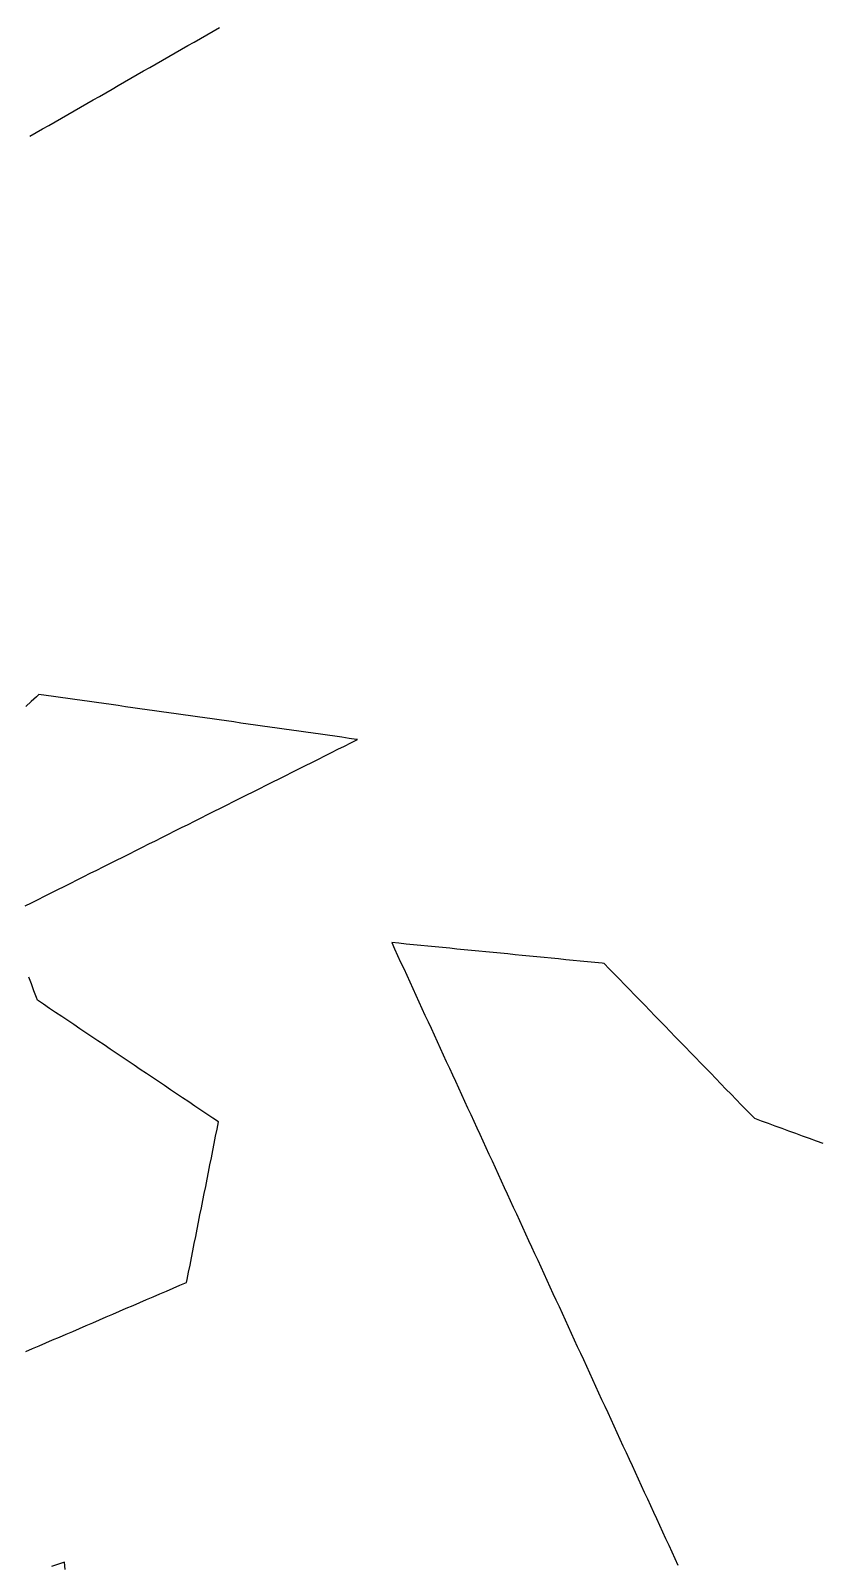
# Model space of a CAD drawing. Header units: millimetres. Extents: x 230 to 3347, y 514 to 5196.
# Drawn here: x 2020.6 to 2128.9, y 4094.8 to 4305.1 of the extents above; entities that cross this region are included whole.
import ezdxf

# ---------------------------------------------------------------- set-up
doc = ezdxf.new("R2010")
doc.units = ezdxf.units.MM
doc.layers.add('ALL_ISLANDS', color=7, linetype='Continuous')
doc.layers.add('OUTLINE_ISLAND_01', color=7, linetype='Continuous')

msp = doc.modelspace()

# ---------------------------------------------------------------- linework, layer by layer
at = {"layer": 'ALL_ISLANDS'}
for points in [[(2020.4535, 4290.6084), (2021.3213, 4291.1053), (2022.1891, 4291.6022), (2023.0569, 4292.0991), (2023.9247, 4292.596), (2024.7925, 4293.0929), (2025.6603, 4293.5898), (2026.5282, 4294.0867), (2027.396, 4294.5836), (2028.2638, 4295.0805), (2029.1316, 4295.5774), (2029.9994, 4296.0743), (2030.8672, 4296.5712), (2031.735, 4297.0681), (2032.6028, 4297.565), (2033.4706, 4298.0619), (2034.3384, 4298.5588), (2035.2062, 4299.0557), (2036.074, 4299.5526), (2036.9418, 4300.0495), (2037.8096, 4300.5464), (2038.6774, 4301.0433), (2039.5452, 4301.5402), (2040.413, 4302.0371), (2041.2808, 4302.5341), (2042.1487, 4303.031), (2043.0165, 4303.5279), (2043.8843, 4304.0248), (2044.7521, 4304.5217), (2045.6199, 4305.0186), (2046.4877, 4305.5155)], [(2019.8083, 4185.0808), (2020.7026, 4185.5282), (2021.5969, 4185.9756), (2022.4912, 4186.4231), (2023.3855, 4186.8705), (2024.2798, 4187.3179), (2025.1742, 4187.7654), (2026.0685, 4188.2128), (2026.9628, 4188.6603), (2027.8571, 4189.1077), (2028.7514, 4189.5551), (2029.6457, 4190.0026), (2030.5401, 4190.45), (2031.4344, 4190.8975), (2032.3287, 4191.3449), (2033.223, 4191.7923), (2034.1173, 4192.2398), (2035.0116, 4192.6872), (2035.9059, 4193.1346), (2036.8003, 4193.5821), (2037.6946, 4194.0295), (2038.5889, 4194.477), (2039.4832, 4194.9244), (2040.3775, 4195.3718), (2041.2718, 4195.8193), (2042.1661, 4196.2667), (2043.0605, 4196.7142), (2043.9548, 4197.1616), (2044.8491, 4197.609), (2045.7434, 4198.0565), (2046.6377, 4198.5039), (2047.532, 4198.9513), (2048.4263, 4199.3988), (2049.3207, 4199.8462), (2050.215, 4200.2937), (2051.1093, 4200.7411), (2052.0036, 4201.1885), (2052.8979, 4201.636), (2053.7922, 4202.0834), (2054.6865, 4202.5309), (2055.5809, 4202.9783), (2056.4752, 4203.4257), (2057.3695, 4203.8732), (2058.2638, 4204.3206), (2059.1581, 4204.768), (2060.0524, 4205.2155), (2060.9468, 4205.6629), (2061.8411, 4206.1104), (2062.7354, 4206.5578), (2063.6297, 4207.0052), (2064.524, 4207.4527), (2065.4183, 4207.9001), (2065.2709, 4207.921), (2064.2808, 4208.061), (2063.2906, 4208.2011), (2062.3005, 4208.3411), (2061.3103, 4208.4812), (2060.3202, 4208.6212), (2059.3301, 4208.7613), (2058.3399, 4208.9014), (2057.3498, 4209.0414), (2056.3596, 4209.1815), (2055.3695, 4209.3215), (2054.3793, 4209.4616), (2053.3892, 4209.6016), (2052.3991, 4209.7417), (2051.4089, 4209.8817), (2050.4188, 4210.0218), (2049.4286, 4210.1618), (2048.4385, 4210.3019), (2047.4483, 4210.442), (2046.4582, 4210.582), (2045.4681, 4210.7221), (2044.4779, 4210.8621), (2043.4878, 4211.0022), (2042.4976, 4211.1422), (2041.5075, 4211.2823), (2040.5173, 4211.4223), (2039.5272, 4211.5624), (2038.537, 4211.7025), (2037.5469, 4211.8425), (2036.5568, 4211.9826), (2035.5666, 4212.1226), (2034.5765, 4212.2627), (2033.5863, 4212.4027), (2032.5962, 4212.5428), (2031.606, 4212.6828), (2030.6159, 4212.8229), (2029.6258, 4212.963), (2028.6356, 4213.103), (2027.6455, 4213.2431), (2026.6553, 4213.3831), (2025.6652, 4213.5232), (2024.675, 4213.6632), (2023.6849, 4213.8033), (2022.6947, 4213.9433), (2021.7046, 4214.0834), (2021.3733, 4213.7728), (2020.6437, 4213.089), (2019.9141, 4212.4051)], [(2129.3139, 4152.5018), (2128.3743, 4152.8441), (2127.4347, 4153.1864), (2126.4951, 4153.5287), (2125.5555, 4153.8709), (2124.616, 4154.2132), (2123.6764, 4154.5555), (2122.7368, 4154.8978), (2121.7972, 4155.24), (2120.8576, 4155.5823), (2119.918, 4155.9246), (2119.4619, 4156.3943), (2118.7653, 4157.1118), (2118.0687, 4157.8292), (2117.3721, 4158.5467), (2116.6755, 4159.2642), (2115.9789, 4159.9816), (2115.2823, 4160.6991), (2114.5857, 4161.4165), (2113.8891, 4162.134), (2113.1925, 4162.8515), (2112.4959, 4163.5689), (2111.7993, 4164.2864), (2111.1027, 4165.0038), (2110.4061, 4165.7213), (2109.7095, 4166.4388), (2109.0129, 4167.1562), (2108.3163, 4167.8737), (2107.6197, 4168.5911), (2106.9231, 4169.3086), (2106.2265, 4170.0261), (2105.5299, 4170.7435), (2104.8333, 4171.461), (2104.1367, 4172.1784), (2103.4401, 4172.8959), (2102.7435, 4173.6134), (2102.0469, 4174.3308), (2101.3503, 4175.0483), (2100.6537, 4175.7657), (2099.9571, 4176.4832), (2099.2605, 4177.2007), (2098.9726, 4177.2289), (2097.9774, 4177.3263), (2096.9821, 4177.4238), (2095.9869, 4177.5213), (2094.9916, 4177.6188), (2093.9964, 4177.7162), (2093.0012, 4177.8137), (2092.0059, 4177.9112), (2091.0107, 4178.0086), (2090.0155, 4178.1061), (2089.0202, 4178.2036), (2088.025, 4178.3011), (2087.0297, 4178.3985), (2086.0345, 4178.496), (2085.0393, 4178.5935), (2084.044, 4178.691), (2083.0488, 4178.7884), (2082.0536, 4178.8859), (2081.0583, 4178.9834), (2080.0631, 4179.0809), (2079.0678, 4179.1783), (2078.0726, 4179.2758), (2077.0774, 4179.3733), (2076.0821, 4179.4708), (2075.0869, 4179.5682), (2074.0917, 4179.6657), (2073.0964, 4179.7632), (2072.1012, 4179.8607), (2071.1059, 4179.9581), (2070.1107, 4180.0556), (2070.5001, 4179.209), (2070.9181, 4178.3006), (2071.336, 4177.3921), (2071.7539, 4176.4836), (2072.1718, 4175.5751), (2072.5898, 4174.6666), (2073.0077, 4173.7581), (2073.4256, 4172.8497), (2073.8435, 4171.9412), (2074.2614, 4171.0327), (2074.6794, 4170.1242), (2075.0973, 4169.2157), (2075.5152, 4168.3072), (2075.9331, 4167.3988), (2076.3511, 4166.4903), (2076.769, 4165.5818), (2077.1869, 4164.6733), (2077.6048, 4163.7648), (2078.0227, 4162.8564), (2078.4407, 4161.9479), (2078.8586, 4161.0394), (2079.2765, 4160.1309), (2079.6944, 4159.2224), (2080.1124, 4158.3139), (2080.5303, 4157.4055), (2080.9482, 4156.497), (2081.3661, 4155.5885), (2081.784, 4154.68), (2082.202, 4153.7715), (2082.6199, 4152.863), (2083.0378, 4151.9546), (2083.4557, 4151.0461), (2083.8737, 4150.1376), (2084.2916, 4149.2291), (2084.7095, 4148.3206), (2085.1274, 4147.4121), (2085.5453, 4146.5037), (2085.9633, 4145.5952), (2086.3812, 4144.6867), (2086.7991, 4143.7782), (2087.217, 4142.8697), (2087.635, 4141.9612), (2088.0529, 4141.0528), (2088.4708, 4140.1443), (2088.8887, 4139.2358), (2089.3067, 4138.3273), (2089.7246, 4137.4188), (2090.1425, 4136.5104), (2090.5604, 4135.6019), (2090.9783, 4134.6934), (2091.3963, 4133.7849), (2091.8142, 4132.8764), (2092.2321, 4131.9679), (2092.65, 4131.0595), (2093.068, 4130.151), (2093.4859, 4129.2425), (2093.9038, 4128.334), (2094.3217, 4127.4255), (2094.7396, 4126.517), (2095.1576, 4125.6086), (2095.5755, 4124.7001), (2095.9934, 4123.7916), (2096.4113, 4122.8831), (2096.8293, 4121.9746), (2097.2472, 4121.0661), (2097.6651, 4120.1577), (2098.083, 4119.2492), (2098.5009, 4118.3407), (2098.9189, 4117.4322), (2099.3368, 4116.5237), (2099.7547, 4115.6153), (2100.1726, 4114.7068), (2100.5906, 4113.7983), (2101.0085, 4112.8898), (2101.4264, 4111.9813), (2101.8443, 4111.0728), (2102.2622, 4110.1644), (2102.6802, 4109.2559), (2103.0981, 4108.3474), (2103.516, 4107.4389), (2103.9339, 4106.5304), (2104.3519, 4105.6219), (2104.7698, 4104.7135), (2105.1877, 4103.805), (2105.6056, 4102.8965), (2106.0235, 4101.988), (2106.4415, 4101.0795), (2106.8594, 4100.171), (2107.2773, 4099.2626), (2107.6952, 4098.3541), (2108.1132, 4097.4456), (2108.5311, 4096.5371), (2108.949, 4095.6286), (2109.3669, 4094.7201)], [(2019.9173, 4123.9939), (2020.836, 4124.389), (2021.7547, 4124.784), (2022.6733, 4125.179), (2023.592, 4125.5741), (2024.5107, 4125.9691), (2025.4293, 4126.3641), (2026.348, 4126.7592), (2027.2667, 4127.1542), (2028.1853, 4127.5493), (2029.104, 4127.9443), (2030.0227, 4128.3393), (2030.9413, 4128.7344), (2031.86, 4129.1294), (2032.7787, 4129.5244), (2033.6973, 4129.9195), (2034.616, 4130.3145), (2035.5347, 4130.7095), (2036.4533, 4131.1046), (2037.372, 4131.4996), (2038.2907, 4131.8946), (2039.2093, 4132.2897), (2040.128, 4132.6847), (2041.0467, 4133.0798), (2041.9653, 4133.4748), (2042.0478, 4133.889), (2042.2431, 4134.8697), (2042.4384, 4135.8504), (2042.6337, 4136.8312), (2042.829, 4137.8119), (2043.0244, 4138.7927), (2043.2197, 4139.7734), (2043.415, 4140.7541), (2043.6103, 4141.7349), (2043.8056, 4142.7156), (2044.0009, 4143.6964), (2044.1962, 4144.6771), (2044.3915, 4145.6579), (2044.5868, 4146.6386), (2044.7822, 4147.6193), (2044.9775, 4148.6001), (2045.1728, 4149.5808), (2045.3681, 4150.5616), (2045.5634, 4151.5423), (2045.7587, 4152.523), (2045.954, 4153.5038), (2046.1493, 4154.4845), (2046.3446, 4155.4653), (2045.5768, 4155.9814), (2044.7469, 4156.5392), (2043.9169, 4157.0971), (2043.087, 4157.655), (2042.257, 4158.2128), (2041.4271, 4158.7707), (2040.5972, 4159.3285), (2039.7672, 4159.8864), (2038.9373, 4160.4442), (2038.1073, 4161.0021), (2037.2774, 4161.5599), (2036.4475, 4162.1178), (2035.6175, 4162.6757), (2034.7876, 4163.2335), (2033.9577, 4163.7914), (2033.1277, 4164.3492), (2032.2978, 4164.9071), (2031.4678, 4165.4649), (2030.6379, 4166.0228), (2029.808, 4166.5806), (2028.978, 4167.1385), (2028.1481, 4167.6963), (2027.3181, 4168.2542), (2026.4882, 4168.8121), (2025.6583, 4169.3699), (2024.8283, 4169.9278), (2023.9984, 4170.4856), (2023.1685, 4171.0435), (2022.3385, 4171.6013), (2021.5086, 4172.1592), (2021.3736, 4172.5171), (2021.0205, 4173.4527), (2020.6675, 4174.3883), (2020.3145, 4175.3239)], [(2025.2973, 4094.0986), (2025.2081, 4095.0947), (2024.3939, 4094.8304), (2023.4427, 4094.5218)]]:
    msp.add_lwpolyline(points, dxfattribs=at)
at = {"layer": 'OUTLINE_ISLAND_01'}
for points in [[(2020.4535, 4290.6084), (2021.3213, 4291.1053), (2022.1891, 4291.6022), (2023.0569, 4292.0991), (2023.9247, 4292.596), (2024.7925, 4293.0929), (2025.6603, 4293.5898), (2026.5282, 4294.0867), (2027.396, 4294.5836), (2028.2638, 4295.0805), (2029.1316, 4295.5774), (2029.9994, 4296.0743), (2030.8672, 4296.5712), (2031.735, 4297.0681), (2032.6028, 4297.565), (2033.4706, 4298.0619), (2034.3384, 4298.5588), (2035.2062, 4299.0557), (2036.074, 4299.5526), (2036.9418, 4300.0495), (2037.8096, 4300.5464), (2038.6774, 4301.0433), (2039.5452, 4301.5402), (2040.413, 4302.0371), (2041.2808, 4302.5341), (2042.1487, 4303.031), (2043.0165, 4303.5279), (2043.8843, 4304.0248), (2044.7521, 4304.5217), (2045.6199, 4305.0186), (2046.4877, 4305.5155)], [(2019.8083, 4185.0808), (2020.7026, 4185.5282), (2021.5969, 4185.9756), (2022.4912, 4186.4231), (2023.3855, 4186.8705), (2024.2798, 4187.3179), (2025.1742, 4187.7654), (2026.0685, 4188.2128), (2026.9628, 4188.6603), (2027.8571, 4189.1077), (2028.7514, 4189.5551), (2029.6457, 4190.0026), (2030.5401, 4190.45), (2031.4344, 4190.8975), (2032.3287, 4191.3449), (2033.223, 4191.7923), (2034.1173, 4192.2398), (2035.0116, 4192.6872), (2035.9059, 4193.1346), (2036.8003, 4193.5821), (2037.6946, 4194.0295), (2038.5889, 4194.477), (2039.4832, 4194.9244), (2040.3775, 4195.3718), (2041.2718, 4195.8193), (2042.1661, 4196.2667), (2043.0605, 4196.7142), (2043.9548, 4197.1616), (2044.8491, 4197.609), (2045.7434, 4198.0565), (2046.6377, 4198.5039), (2047.532, 4198.9513), (2048.4263, 4199.3988), (2049.3207, 4199.8462), (2050.215, 4200.2937), (2051.1093, 4200.7411), (2052.0036, 4201.1885), (2052.8979, 4201.636), (2053.7922, 4202.0834), (2054.6865, 4202.5309), (2055.5809, 4202.9783), (2056.4752, 4203.4257), (2057.3695, 4203.8732), (2058.2638, 4204.3206), (2059.1581, 4204.768), (2060.0524, 4205.2155), (2060.9468, 4205.6629), (2061.8411, 4206.1104), (2062.7354, 4206.5578), (2063.6297, 4207.0052), (2064.524, 4207.4527), (2065.4183, 4207.9001), (2065.2709, 4207.921), (2064.2808, 4208.061), (2063.2906, 4208.2011), (2062.3005, 4208.3411), (2061.3103, 4208.4812), (2060.3202, 4208.6212), (2059.3301, 4208.7613), (2058.3399, 4208.9014), (2057.3498, 4209.0414), (2056.3596, 4209.1815), (2055.3695, 4209.3215), (2054.3793, 4209.4616), (2053.3892, 4209.6016), (2052.3991, 4209.7417), (2051.4089, 4209.8817), (2050.4188, 4210.0218), (2049.4286, 4210.1618), (2048.4385, 4210.3019), (2047.4483, 4210.442), (2046.4582, 4210.582), (2045.4681, 4210.7221), (2044.4779, 4210.8621), (2043.4878, 4211.0022), (2042.4976, 4211.1422), (2041.5075, 4211.2823), (2040.5173, 4211.4223), (2039.5272, 4211.5624), (2038.537, 4211.7025), (2037.5469, 4211.8425), (2036.5568, 4211.9826), (2035.5666, 4212.1226), (2034.5765, 4212.2627), (2033.5863, 4212.4027), (2032.5962, 4212.5428), (2031.606, 4212.6828), (2030.6159, 4212.8229), (2029.6258, 4212.963), (2028.6356, 4213.103), (2027.6455, 4213.2431), (2026.6553, 4213.3831), (2025.6652, 4213.5232), (2024.675, 4213.6632), (2023.6849, 4213.8033), (2022.6947, 4213.9433), (2021.7046, 4214.0834), (2021.3733, 4213.7728), (2020.6437, 4213.089), (2019.9141, 4212.4051)], [(2129.3139, 4152.5018), (2128.3743, 4152.8441), (2127.4347, 4153.1864), (2126.4951, 4153.5287), (2125.5555, 4153.8709), (2124.616, 4154.2132), (2123.6764, 4154.5555), (2122.7368, 4154.8978), (2121.7972, 4155.24), (2120.8576, 4155.5823), (2119.918, 4155.9246), (2119.4619, 4156.3943), (2118.7653, 4157.1118), (2118.0687, 4157.8292), (2117.3721, 4158.5467), (2116.6755, 4159.2642), (2115.9789, 4159.9816), (2115.2823, 4160.6991), (2114.5857, 4161.4165), (2113.8891, 4162.134), (2113.1925, 4162.8515), (2112.4959, 4163.5689), (2111.7993, 4164.2864), (2111.1027, 4165.0038), (2110.4061, 4165.7213), (2109.7095, 4166.4388), (2109.0129, 4167.1562), (2108.3163, 4167.8737), (2107.6197, 4168.5911), (2106.9231, 4169.3086), (2106.2265, 4170.0261), (2105.5299, 4170.7435), (2104.8333, 4171.461), (2104.1367, 4172.1784), (2103.4401, 4172.8959), (2102.7435, 4173.6134), (2102.0469, 4174.3308), (2101.3503, 4175.0483), (2100.6537, 4175.7657), (2099.9571, 4176.4832), (2099.2605, 4177.2007), (2098.9726, 4177.2289), (2097.9774, 4177.3263), (2096.9821, 4177.4238), (2095.9869, 4177.5213), (2094.9916, 4177.6188), (2093.9964, 4177.7162), (2093.0012, 4177.8137), (2092.0059, 4177.9112), (2091.0107, 4178.0086), (2090.0155, 4178.1061), (2089.0202, 4178.2036), (2088.025, 4178.3011), (2087.0297, 4178.3985), (2086.0345, 4178.496), (2085.0393, 4178.5935), (2084.044, 4178.691), (2083.0488, 4178.7884), (2082.0536, 4178.8859), (2081.0583, 4178.9834), (2080.0631, 4179.0809), (2079.0678, 4179.1783), (2078.0726, 4179.2758), (2077.0774, 4179.3733), (2076.0821, 4179.4708), (2075.0869, 4179.5682), (2074.0917, 4179.6657), (2073.0964, 4179.7632), (2072.1012, 4179.8607), (2071.1059, 4179.9581), (2070.1107, 4180.0556), (2070.5001, 4179.209), (2070.9181, 4178.3006), (2071.336, 4177.3921), (2071.7539, 4176.4836), (2072.1718, 4175.5751), (2072.5898, 4174.6666), (2073.0077, 4173.7581), (2073.4256, 4172.8497), (2073.8435, 4171.9412), (2074.2614, 4171.0327), (2074.6794, 4170.1242), (2075.0973, 4169.2157), (2075.5152, 4168.3072), (2075.9331, 4167.3988), (2076.3511, 4166.4903), (2076.769, 4165.5818), (2077.1869, 4164.6733), (2077.6048, 4163.7648), (2078.0227, 4162.8564), (2078.4407, 4161.9479), (2078.8586, 4161.0394), (2079.2765, 4160.1309), (2079.6944, 4159.2224), (2080.1124, 4158.3139), (2080.5303, 4157.4055), (2080.9482, 4156.497), (2081.3661, 4155.5885), (2081.784, 4154.68), (2082.202, 4153.7715), (2082.6199, 4152.863), (2083.0378, 4151.9546), (2083.4557, 4151.0461), (2083.8737, 4150.1376), (2084.2916, 4149.2291), (2084.7095, 4148.3206), (2085.1274, 4147.4121), (2085.5453, 4146.5037), (2085.9633, 4145.5952), (2086.3812, 4144.6867), (2086.7991, 4143.7782), (2087.217, 4142.8697), (2087.635, 4141.9612), (2088.0529, 4141.0528), (2088.4708, 4140.1443), (2088.8887, 4139.2358), (2089.3067, 4138.3273), (2089.7246, 4137.4188), (2090.1425, 4136.5104), (2090.5604, 4135.6019), (2090.9783, 4134.6934), (2091.3963, 4133.7849), (2091.8142, 4132.8764), (2092.2321, 4131.9679), (2092.65, 4131.0595), (2093.068, 4130.151), (2093.4859, 4129.2425), (2093.9038, 4128.334), (2094.3217, 4127.4255), (2094.7396, 4126.517), (2095.1576, 4125.6086), (2095.5755, 4124.7001), (2095.9934, 4123.7916), (2096.4113, 4122.8831), (2096.8293, 4121.9746), (2097.2472, 4121.0661), (2097.6651, 4120.1577), (2098.083, 4119.2492), (2098.5009, 4118.3407), (2098.9189, 4117.4322), (2099.3368, 4116.5237), (2099.7547, 4115.6153), (2100.1726, 4114.7068), (2100.5906, 4113.7983), (2101.0085, 4112.8898), (2101.4264, 4111.9813), (2101.8443, 4111.0728), (2102.2622, 4110.1644), (2102.6802, 4109.2559), (2103.0981, 4108.3474), (2103.516, 4107.4389), (2103.9339, 4106.5304), (2104.3519, 4105.6219), (2104.7698, 4104.7135), (2105.1877, 4103.805), (2105.6056, 4102.8965), (2106.0235, 4101.988), (2106.4415, 4101.0795), (2106.8594, 4100.171), (2107.2773, 4099.2626), (2107.6952, 4098.3541), (2108.1132, 4097.4456), (2108.5311, 4096.5371), (2108.949, 4095.6286), (2109.3669, 4094.7201)], [(2019.9173, 4123.9939), (2020.836, 4124.389), (2021.7547, 4124.784), (2022.6733, 4125.179), (2023.592, 4125.5741), (2024.5107, 4125.9691), (2025.4293, 4126.3641), (2026.348, 4126.7592), (2027.2667, 4127.1542), (2028.1853, 4127.5493), (2029.104, 4127.9443), (2030.0227, 4128.3393), (2030.9413, 4128.7344), (2031.86, 4129.1294), (2032.7787, 4129.5244), (2033.6973, 4129.9195), (2034.616, 4130.3145), (2035.5347, 4130.7095), (2036.4533, 4131.1046), (2037.372, 4131.4996), (2038.2907, 4131.8946), (2039.2093, 4132.2897), (2040.128, 4132.6847), (2041.0467, 4133.0798), (2041.9653, 4133.4748), (2042.0478, 4133.889), (2042.2431, 4134.8697), (2042.4384, 4135.8504), (2042.6337, 4136.8312), (2042.829, 4137.8119), (2043.0244, 4138.7927), (2043.2197, 4139.7734), (2043.415, 4140.7541), (2043.6103, 4141.7349), (2043.8056, 4142.7156), (2044.0009, 4143.6964), (2044.1962, 4144.6771), (2044.3915, 4145.6579), (2044.5868, 4146.6386), (2044.7822, 4147.6193), (2044.9775, 4148.6001), (2045.1728, 4149.5808), (2045.3681, 4150.5616), (2045.5634, 4151.5423), (2045.7587, 4152.523), (2045.954, 4153.5038), (2046.1493, 4154.4845), (2046.3446, 4155.4653), (2045.5768, 4155.9814), (2044.7469, 4156.5392), (2043.9169, 4157.0971), (2043.087, 4157.655), (2042.257, 4158.2128), (2041.4271, 4158.7707), (2040.5972, 4159.3285), (2039.7672, 4159.8864), (2038.9373, 4160.4442), (2038.1073, 4161.0021), (2037.2774, 4161.5599), (2036.4475, 4162.1178), (2035.6175, 4162.6757), (2034.7876, 4163.2335), (2033.9577, 4163.7914), (2033.1277, 4164.3492), (2032.2978, 4164.9071), (2031.4678, 4165.4649), (2030.6379, 4166.0228), (2029.808, 4166.5806), (2028.978, 4167.1385), (2028.1481, 4167.6963), (2027.3181, 4168.2542), (2026.4882, 4168.8121), (2025.6583, 4169.3699), (2024.8283, 4169.9278), (2023.9984, 4170.4856), (2023.1685, 4171.0435), (2022.3385, 4171.6013), (2021.5086, 4172.1592), (2021.3736, 4172.5171), (2021.0205, 4173.4527), (2020.6675, 4174.3883), (2020.3145, 4175.3239)], [(2025.2973, 4094.0986), (2025.2081, 4095.0947), (2024.3939, 4094.8304), (2023.4427, 4094.5218)]]:
    msp.add_lwpolyline(points, dxfattribs=at)

doc.saveas('drawing.dxf')
